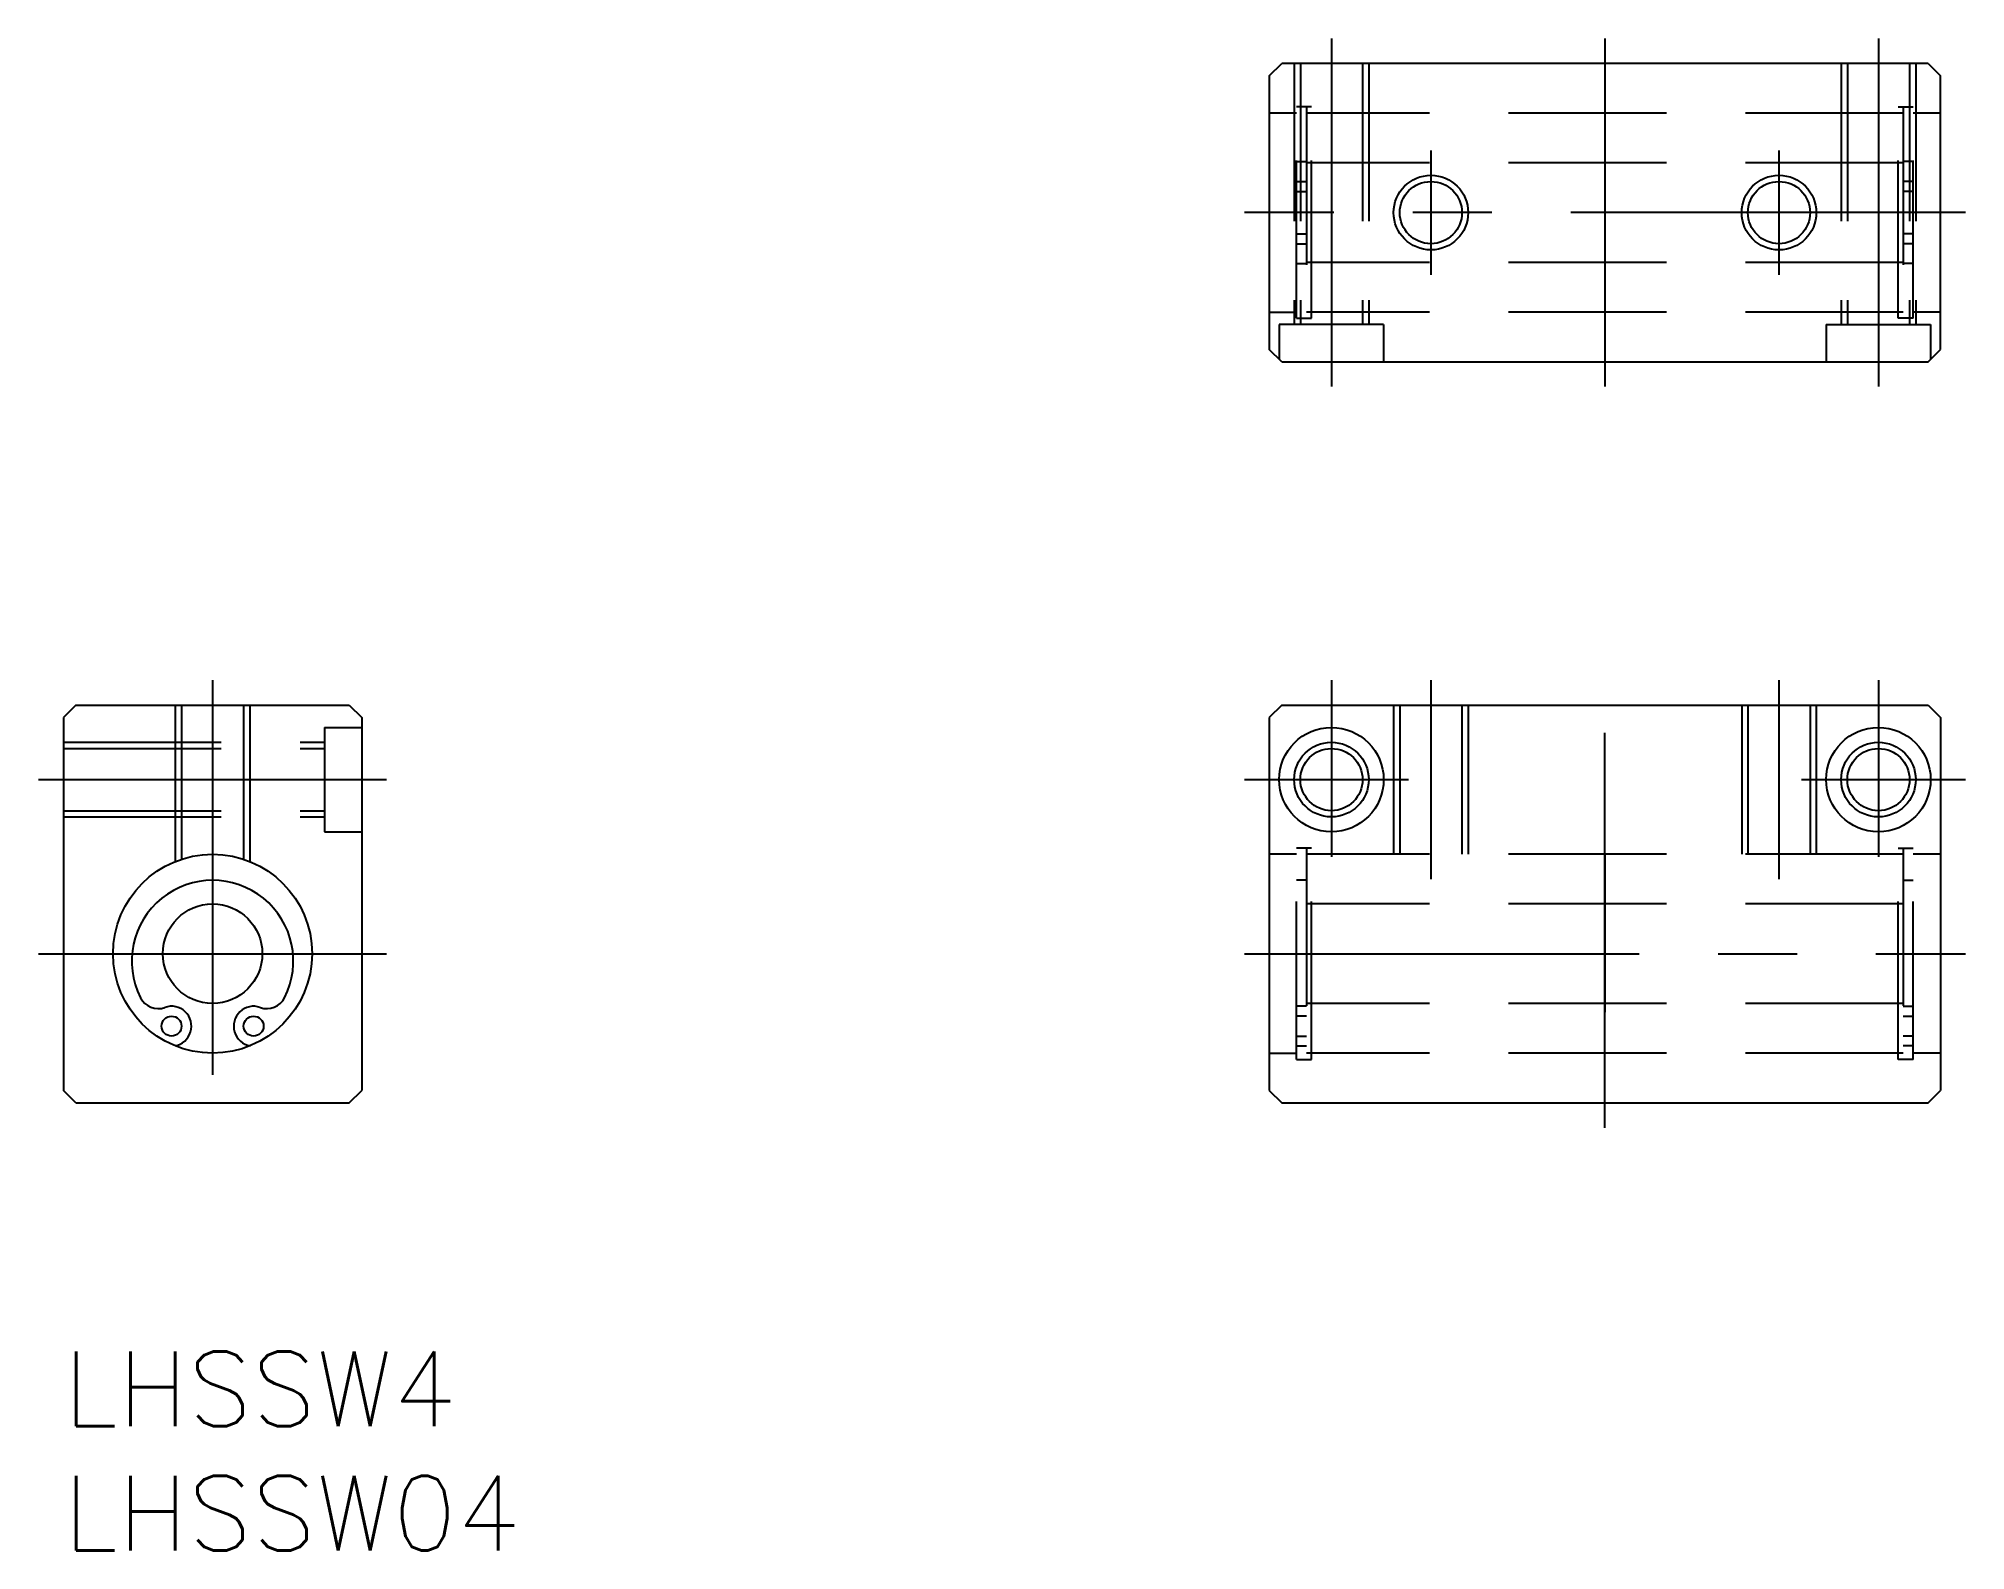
# Model space of a CAD drawing. Extents: x -1 to 76.5, y -8 to 52.8.
import ezdxf

# ---------------------------------------------------------------- set-up
doc = ezdxf.new("R2010")
doc.units = 0
doc.header["$LTSCALE"] = 0.5
doc.linetypes.add('CENTER', pattern=[50.8, 31.75, -6.35, 6.35, -6.35])
doc.linetypes.add('DASHED', pattern=[19.05, 12.7, -6.35])
for name, color, linetype in [('MSM_CENTER', 1, 'CENTER'), ('MSM_CONTINUOUS', 7, 'CONTINUOUS'), ('MSM_DASHED', 4, 'DASHED'), ('MSM_NARROW', 5, 'CONTINUOUS'), ('MSM_PART_NUMBER', 7, 'CONTINUOUS')]:
    doc.layers.add(name, color=color, linetype=linetype)
doc.styles.get("Standard").update_dxf_attribs({"font": 'txt.shx', "height": 2, "bigfont": 'bigfont.shx'})

# ---------------------------------------------------------------- blocks, each defined once
blk = doc.blocks.new('*U13')
at = {"layer": 'MSM_PART_NUMBER'}
blk.add_text('LHSSW4', height=3, dxfattribs=at).set_placement((0, -3))
blk = doc.blocks.new('*U14')
at = {"layer": 'MSM_PART_NUMBER'}
blk.add_text('LHSSW04', height=3, dxfattribs=at).set_placement((0, -8))

msp = doc.modelspace()

# ---------------------------------------------------------------- linework, layer by layer
at = {"layer": 'MSM_CENTER'}
for p, q in [((51, 52.803), (51, 38.803)), ((62, 52.803), (62, 38.803)), ((73, 52.803), (73, 38.803)), ((55, 48.303), (55, 43.303)), ((69, 48.303), (69, 43.303)), ((76.5, 45.803), (47.5, 45.803)), ((6, 27), (6, 9)), ((51, 27), (51, 19.9)), ((55, 27), (55, 19)), ((62, 9), (62, 27)), ((69, 27), (69, 19)), ((73, 27), (73, 19.9)), ((-1, 23), (13, 23)), ((47.5, 23), (54.1, 23)), ((69.9, 23), (76.5, 23)), ((-1, 16), (13, 16)), ((47.5, 16), (76.5, 16))]:
    msp.add_line(p, q, dxfattribs=at)
at = {"layer": 'MSM_CONTINUOUS'}
for p, q in [((48.5, 51.303), (49, 51.803)), ((48.5, 51.303), (48.5, 40.303)), ((75, 51.803), (49, 51.803)), ((75, 51.803), (75.5, 51.303)), ((75.5, 40.303), (75.5, 51.303)), ((49, 39.803), (48.5, 40.303)), ((75, 39.803), (75.5, 40.303)), ((49, 39.803), (75, 39.803)), ((0.5, 26), (0, 25.5)), ((0.5, 26), (11.5, 26)), ((11.5, 26), (12, 25.5)), ((49, 26), (48.5, 25.5)), ((49, 26), (75, 26)), ((75, 26), (75.5, 25.5)), ((0, 25.5), (0, 10.5)), ((12, 25.5), (12, 10.5)), ((48.5, 25.5), (48.5, 10.5)), ((75.5, 25.5), (75.5, 10.5)), ((12, 22), (12, 22)), ((12, 19), (12, 19)), ((0.5, 10), (0, 10.5)), ((11.5, 10), (12, 10.5)), ((48.5, 10.5), (49, 10)), ((75, 10), (75.5, 10.5)), ((0.5, 10), (11.5, 10)), ((49, 10), (75, 10))]:
    msp.add_line(p, q, dxfattribs=at)
for centre, radius in [((55, 45.803), 1.25), ((69, 45.803), 1.25), ((51, 23), 2.1), ((73, 23), 2.1), ((51, 23), 1.25), ((73, 23), 1.25), ((6, 16), 4), ((6, 16), 2), ((4.35, 13.085), 0.4), ((7.65, 13.085), 0.4)]:
    msp.add_circle(centre, radius, dxfattribs=at)
for centre, radius, start, end in [((6, 15.7), 3.25, 333.12061, 206.87939), ((3.815, 14.592), 0.8, 206.87939, 289.54603), ((8.185, 14.592), 0.8, 250.45398, 333.12061), ((4.35, 13.085), 0.8, 279.96575, 109.54603), ((7.65, 13.085), 0.8, 70.45396, 260.03425)]:
    msp.add_arc(centre, radius, start, end, dxfattribs=at)
at = {"layer": 'MSM_DASHED'}
for p, q in [((49.5, 51.803), (49.5, 41.303)), ((49.75, 51.803), (49.75, 41.303)), ((52.25, 51.803), (52.25, 41.303)), ((52.5, 51.803), (52.5, 41.303)), ((71.5, 51.803), (71.5, 41.303)), ((71.75, 51.803), (71.75, 41.303)), ((74.25, 51.803), (74.25, 41.303)), ((74.5, 51.803), (74.5, 41.303)), ((49.6, 49.803), (48.5, 49.803)), ((49.6, 41.553), (49.6, 50.053)), ((50.2, 50.053), (49.6, 50.053)), ((50, 50.053), (50, 41.553)), ((74, 49.803), (50, 49.803)), ((50.2, 41.553), (50.2, 50.053)), ((62, 49.803), (62, 41.803)), ((73.8, 41.553), (73.8, 50.053)), ((73.8, 50.053), (74.4, 50.053)), ((74, 50.053), (74, 41.553)), ((74.4, 41.553), (74.4, 50.053)), ((75.5, 49.803), (74.4, 49.803)), ((49.6, 47.853), (50, 47.853)), ((74, 47.803), (50, 47.803)), ((74.4, 47.853), (74, 47.853)), ((49.6, 47.053), (50, 47.053)), ((49.6, 46.653), (50, 46.653)), ((74.4, 47.053), (74, 47.053)), ((74.4, 46.653), (74, 46.653)), ((49.6, 44.953), (50, 44.953)), ((74.4, 44.953), (74, 44.953)), ((49.6, 44.553), (50, 44.553)), ((74.4, 44.553), (74, 44.553)), ((49.6, 43.753), (50, 43.753)), ((74, 43.803), (50, 43.803)), ((74.4, 43.753), (74, 43.753)), ((48.5, 41.803), (49.6, 41.803)), ((53.1, 41.303), (48.9, 41.303)), ((48.9, 41.303), (48.9, 39.903)), ((49.6, 41.553), (50.2, 41.553)), ((74, 41.803), (50, 41.803)), ((53.1, 41.303), (53.1, 39.803)), ((70.9, 41.303), (70.9, 39.803)), ((70.9, 41.303), (75.1, 41.303)), ((74.4, 41.553), (73.8, 41.553)), ((75.5, 41.803), (74.4, 41.803)), ((75.1, 41.303), (75.1, 39.903)), ((4.5, 26), (4.5, 19.708)), ((4.75, 26), (4.75, 19.8)), ((7.25, 26), (7.25, 19.8)), ((7.5, 26), (7.5, 19.708)), ((53.5, 26), (53.5, 20)), ((53.75, 26), (53.75, 20)), ((56.25, 26), (56.25, 20)), ((56.5, 26), (56.5, 20)), ((67.5, 26), (67.5, 20)), ((67.75, 26), (67.75, 20)), ((70.25, 26), (70.25, 20)), ((70.5, 26), (70.5, 20)), ((10.5, 25.1), (10.5, 20.9)), ((10.5, 25.1), (12, 25.1)), ((0, 24.5), (10.5, 24.5)), ((0, 24.25), (10.5, 24.25)), ((0, 21.75), (10.5, 21.75)), ((0, 21.5), (10.5, 21.5)), ((10.5, 20.9), (12, 20.9)), ((49.6, 11.75), (49.6, 20.25)), ((50.2, 20.25), (49.6, 20.25)), ((50, 20.25), (50, 12)), ((50.2, 11.75), (50.2, 20.25)), ((73.8, 20.25), (74.4, 20.25)), ((73.8, 11.75), (73.8, 20.25)), ((74, 20.25), (74, 12)), ((74.4, 11.75), (74.4, 20.25)), ((49.6, 20), (48.5, 20)), ((74, 20), (50, 20)), ((62, 20), (62, 12)), ((75.5, 20), (74.4, 20)), ((50, 18.95), (49.6, 18.95)), ((74, 18.95), (74.4, 18.95)), ((74, 18), (50, 18)), ((74, 14), (50, 14)), ((50, 13.885), (49.6, 13.885)), ((50, 13.485), (49.6, 13.485)), ((74, 13.885), (74.4, 13.885)), ((74, 13.485), (74.4, 13.485)), ((49.6, 12.685), (50, 12.685)), ((74.4, 12.685), (74, 12.685)), ((48.5, 12), (49.6, 12)), ((49.6, 12.297), (50, 12.297)), ((49.6, 11.75), (50.2, 11.75)), ((74, 12), (50, 12)), ((74.4, 11.75), (73.8, 11.75)), ((74.4, 12.297), (74, 12.297)), ((75.5, 12), (74.4, 12))]:
    msp.add_line(p, q, dxfattribs=at)
at = {"layer": 'MSM_NARROW'}
for centre in [(55, 45.803), (69, 45.803), (51, 23), (73, 23)]:
    msp.add_circle(centre, 1.5, dxfattribs=at)

# ---------------------------------------------------------------- block references
at = {"layer": 'MSM_CONTINUOUS'}
for name in ['*U13', '*U14']:
    msp.add_blockref(name, (0, 0), dxfattribs=at)

doc.saveas('drawing.dxf')
